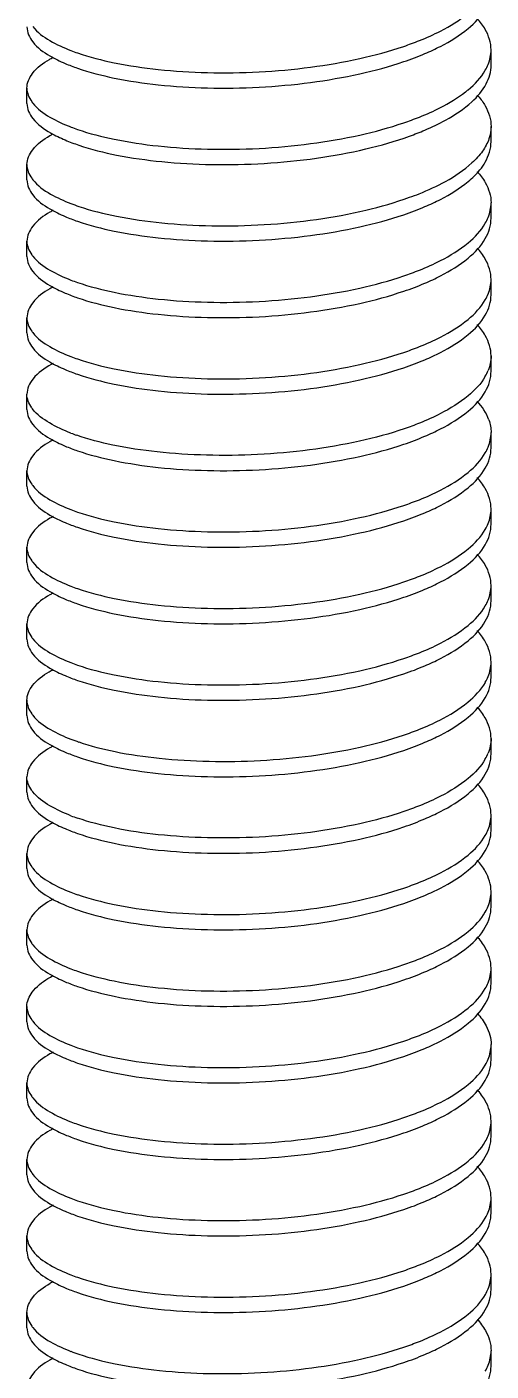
# Model space of a CAD drawing. Header units: millimetres. Extents: x 10368 to 13229, y -13270 to -11269.
# Drawn here: x 12336.65 to 12346.38, y -11446.88 to -11418.69 of the extents above; entities that cross this region are included whole.
import ezdxf

# ---------------------------------------------------------------- set-up
doc = ezdxf.new("R2010")
doc.units = ezdxf.units.MM

# ---------------------------------------------------------------- blocks, each defined once
blk = doc.blocks.new('u59')
at = {"color": 7, "linetype": 'Continuous'}
for p, q in [((-217.817, 844.669), (-217.817, 844.99)), ((-217.817, 844.669), (-217.817, 844.99)), ((-227.551, 843.867), (-227.551, 844.188)), ((-227.551, 843.867), (-227.551, 844.188)), ((-217.817, 843.065), (-217.817, 843.386)), ((-217.817, 843.065), (-217.817, 843.386)), ((-227.551, 842.262), (-227.551, 842.583)), ((-227.551, 842.262), (-227.551, 842.583)), ((-217.817, 841.46), (-217.817, 841.781)), ((-217.817, 841.46), (-217.817, 841.781)), ((-227.551, 840.657), (-227.551, 840.978)), ((-227.551, 840.657), (-227.551, 840.978)), ((-217.817, 839.855), (-217.817, 840.176)), ((-217.817, 839.855), (-217.817, 840.176)), ((-227.551, 839.053), (-227.551, 839.374)), ((-217.817, 838.25), (-217.817, 838.571)), ((-217.817, 838.25), (-217.817, 838.571)), ((-227.551, 837.448), (-227.551, 837.769)), ((-227.551, 837.448), (-227.551, 837.769)), ((-217.817, 836.645), (-217.817, 836.966)), ((-217.817, 836.645), (-217.817, 836.966)), ((-227.551, 835.843), (-227.551, 836.164)), ((-227.551, 835.843), (-227.551, 836.164)), ((-217.817, 835.041), (-217.817, 835.362)), ((-217.817, 835.041), (-217.817, 835.362)), ((-227.551, 834.238), (-227.551, 834.559)), ((-227.551, 834.238), (-227.551, 834.559)), ((-217.817, 833.436), (-217.817, 833.757)), ((-217.817, 833.436), (-217.817, 833.757)), ((-227.551, 832.633), (-227.551, 832.954)), ((-227.551, 832.633), (-227.551, 832.954)), ((-217.817, 831.831), (-217.817, 832.152)), ((-217.817, 831.831), (-217.817, 832.152)), ((-227.551, 831.029), (-227.551, 831.349)), ((-227.551, 831.029), (-227.551, 831.349)), ((-217.817, 830.226), (-217.817, 830.547)), ((-217.817, 830.226), (-217.817, 830.547)), ((-227.551, 829.424), (-227.551, 829.745)), ((-227.551, 829.424), (-227.551, 829.745)), ((-217.817, 828.621), (-217.817, 828.942)), ((-217.817, 828.621), (-217.817, 828.942)), ((-227.551, 827.819), (-227.551, 828.14)), ((-227.551, 827.819), (-227.551, 828.14)), ((-217.817, 827.016), (-217.817, 827.337)), ((-217.817, 827.016), (-217.817, 827.337)), ((-227.551, 826.214), (-227.551, 826.535)), ((-227.551, 826.214), (-227.551, 826.535)), ((-217.817, 825.412), (-217.817, 825.733)), ((-217.817, 825.412), (-217.817, 825.733)), ((-227.551, 824.609), (-227.551, 824.93)), ((-227.551, 824.609), (-227.551, 824.93)), ((-217.817, 823.807), (-217.817, 824.128)), ((-217.817, 823.807), (-217.817, 824.128)), ((-227.551, 823.004), (-227.551, 823.325)), ((-227.551, 823.004), (-227.551, 823.325)), ((-217.817, 822.202), (-217.817, 822.523)), ((-217.817, 822.202), (-217.817, 822.523)), ((-227.551, 821.4), (-227.551, 821.721)), ((-227.551, 821.4), (-227.551, 821.721)), ((-217.817, 820.597), (-217.817, 820.918)), ((-217.817, 820.597), (-217.817, 820.918)), ((-227.551, 819.795), (-227.551, 820.116)), ((-227.551, 819.795), (-227.551, 820.116)), ((-217.817, 818.992), (-217.817, 819.313)), ((-217.817, 818.992), (-217.817, 819.313)), ((-227.551, 818.19), (-227.551, 818.511)), ((-227.551, 818.19), (-227.551, 818.511)), ((-217.817, 817.388), (-217.817, 817.709)), ((-217.817, 817.388), (-217.817, 817.709))]:
    blk.add_line(p, q, dxfattribs=at)
for centre, radius, start, end in [((-225.077, 849.01), 4.321, 248.9634, 250.926), ((-218.842, 845.074), 1.038, 330.4827, 337.9797), ((-219.903, 846.094), 2.518, 307.9845, 309.5661), ((-219.199, 843.043), 1.48, 41.2585, 42.2978), ((-226.815, 844.343), 0.772, 214.6548, 217.3283), ((-225.077, 847.405), 4.321, 248.9634, 250.926), ((-226.808, 842.744), 0.781, 214.6498, 217.7252), ((-225.061, 845.844), 4.367, 248.9329, 251.3154), ((-218.842, 841.864), 1.038, 330.4827, 337.9797), ((-226.815, 841.133), 0.772, 214.6548, 217.3283), ((-225.077, 844.196), 4.321, 248.9634, 250.926), ((-218.842, 840.26), 1.038, 330.4827, 337.9797), ((-226.815, 839.528), 0.772, 214.6548, 217.3283), ((-225.669, 835.924), 2.824, 118.1948, 119.0508), ((-225.077, 842.591), 4.321, 248.9634, 250.926), ((-218.842, 838.655), 1.038, 330.5105, 337.9801), ((-226.821, 837.92), 0.765, 214.6608, 217.0501), ((-225.086, 840.964), 4.297, 248.9865, 250.6946), ((-218.842, 837.05), 1.038, 330.4827, 337.9797), ((-226.815, 836.319), 0.772, 214.6548, 217.3283), ((-225.077, 839.381), 4.321, 248.9634, 250.926), ((-218.842, 835.445), 1.038, 330.4827, 337.9797), ((-226.815, 834.714), 0.772, 214.6548, 217.3283), ((-225.077, 837.776), 4.321, 248.9634, 250.926), ((-218.842, 833.84), 1.038, 330.4827, 337.9797), ((-226.815, 833.109), 0.772, 214.6548, 217.3283), ((-225.077, 836.172), 4.321, 248.9634, 250.926), ((-218.841, 832.235), 1.036, 330.6274, 337.9823), ((-226.811, 831.507), 0.777, 214.6423, 217.4289), ((-225.066, 834.596), 4.352, 248.9373, 251.2529), ((-218.842, 830.631), 1.038, 330.4827, 337.9797), ((-226.815, 829.9), 0.772, 214.6548, 217.3283), ((-225.077, 832.962), 4.321, 248.9634, 250.926), ((-218.842, 829.026), 1.038, 330.4827, 337.9797), ((-226.815, 828.295), 0.772, 214.6548, 217.3283), ((-225.077, 831.357), 4.321, 248.9634, 250.926), ((-218.842, 827.421), 1.038, 330.4827, 337.9797), ((-226.815, 826.69), 0.772, 214.6548, 217.3283), ((-225.077, 829.752), 4.321, 248.9634, 250.926), ((-218.842, 825.816), 1.038, 330.4827, 337.9797), ((-226.815, 825.085), 0.772, 214.6548, 217.3283), ((-225.077, 828.148), 4.321, 248.9634, 250.926), ((-218.842, 824.211), 1.038, 330.4827, 337.9797), ((-226.815, 823.48), 0.772, 214.6548, 217.3283), ((-225.077, 826.543), 4.321, 248.9634, 250.926), ((-218.842, 822.607), 1.038, 330.4827, 337.9797), ((-226.815, 821.876), 0.772, 214.6548, 217.3283), ((-225.077, 824.938), 4.321, 248.9634, 250.926), ((-218.842, 821.002), 1.038, 330.4827, 337.9797), ((-226.815, 820.271), 0.772, 214.6548, 217.3283), ((-225.077, 823.333), 4.321, 248.9634, 250.926), ((-225.717, 816.769), 2.711, 118.2937, 119.7265), ((-218.839, 819.396), 1.035, 330.7044, 337.9836), ((-226.811, 818.669), 0.777, 214.6423, 217.4285), ((-225.066, 821.758), 4.352, 248.9373, 251.2527), ((-218.842, 817.792), 1.038, 330.4827, 337.9797)]:
    blk.add_arc(centre, radius, start, end, dxfattribs=at)
for points, start_tangent, end_tangent in [([(-219.32, 845.186), (-218.879, 845.385), (-218.299, 845.758), (-217.939, 846.167)], (0.928675, 0.370894), (0.491851, 0.87068)), ([(-219.206, 844.912), (-218.879, 845.064), (-218.299, 845.437), (-217.939, 845.846), (-217.817, 846.274)], (0.920435, 0.390896), (0, 1)), ([(-227.551, 845.472), (-227.429, 845.159), (-227.069, 844.864), (-226.75, 844.706)], (0, -1), (0.91985, -0.39227)), ([(-227.429, 845.48), (-227.069, 845.185), (-226.628, 844.978)], (0.606206, -0.795308), (0.933171, -0.359433)), ([(-217.817, 844.99), (-217.939, 845.418), (-218.109, 845.649)], (0, 1), (-0.676318, 0.73661)), ([(-226.489, 844.927), (-225.719, 844.721), (-224.796, 844.58), (-223.767, 844.514), (-222.684, 844.529), (-221.601, 844.628), (-220.572, 844.809), (-219.649, 845.064), (-219.32, 845.186)], (0.944934, -0.327262), (0.928675, 0.370894)), ([(-226.75, 844.706), (-226.489, 844.606), (-225.719, 844.4), (-224.796, 844.259), (-223.767, 844.193), (-222.684, 844.208), (-221.601, 844.307), (-220.572, 844.488), (-219.649, 844.743), (-219.206, 844.912)], (0.91985, -0.39227), (0.920435, 0.390896)), ([(-217.88, 844.685), (-217.817, 844.99)], (0.373855, 0.927487), (0, 1)), ([(-227.551, 844.188), (-227.432, 844.497), (-227.079, 844.79), (-227.002, 844.833)], (0, 1), (0.879927, 0.475108)), ([(-218.22, 843.902), (-217.919, 844.278), (-217.817, 844.669)], (0.736252, 0.676708), (0, 1)), ([(-218.299, 844.153), (-217.939, 844.563)], (0.770826, 0.637046), (0.491851, 0.87068)), ([(-227.551, 844.188), (-227.45, 843.904)], (0, -1), (0.568435, -0.822728)), ([(-219.32, 843.581), (-218.879, 843.781), (-218.353, 844.11)], (0.928675, 0.370894), (0.788114, 0.615529)), ([(-227.551, 843.867), (-227.426, 843.549), (-227.055, 843.251), (-226.75, 843.101)], (0, -1), (0.919824, -0.392332)), ([(-227.429, 843.875), (-227.069, 843.58), (-226.628, 843.373)], (0.606206, -0.795308), (0.933171, -0.359433)), ([(-219.206, 843.307), (-218.773, 843.516), (-218.22, 843.902)], (0.920598, 0.390511), (0.736252, 0.676708)), ([(-218.087, 844.019), (-217.939, 843.814)], (0.659412, -0.751782), (0.492631, -0.870238)), ([(-217.939, 843.814), (-217.817, 843.386)], (0.492631, -0.870238), (0, -1)), ([(-226.489, 843.322), (-225.719, 843.116), (-224.796, 842.975), (-223.767, 842.909), (-222.684, 842.924), (-221.601, 843.024), (-220.572, 843.204), (-219.649, 843.46), (-219.32, 843.581)], (0.944934, -0.327262), (0.928675, 0.370894)), ([(-227.551, 842.583), (-227.429, 842.896), (-227.069, 843.191), (-227.003, 843.228)], (0, 1), (0.880035, 0.47491)), ([(-226.75, 843.101), (-226.46, 842.991), (-225.669, 842.785), (-224.724, 842.646), (-223.674, 842.586), (-222.573, 842.61), (-221.478, 842.719), (-220.445, 842.912), (-219.527, 843.181), (-219.206, 843.307)], (0.919824, -0.392332), (0.920598, 0.390511)), ([(-217.817, 843.386), (-217.862, 843.124)], (0, -1), (-0.32717, -0.944966)), ([(-217.862, 843.124), (-217.997, 842.867)], (-0.32717, -0.944966), (-0.576996, -0.816747)), ([(-217.939, 842.637), (-217.817, 843.065)], (0.491851, 0.87068), (0, 1)), ([(-217.997, 842.867), (-218.22, 842.618)], (-0.576996, -0.816747), (-0.736252, -0.676708)), ([(-218.052, 842.472), (-217.939, 842.637)], (0.630487, 0.7762), (0.491851, 0.87068)), ([(-227.551, 842.583), (-227.45, 842.299)], (0, -1), (0.568287, -0.82283)), ([(-219.327, 841.973), (-218.773, 842.232), (-218.22, 842.618)], (0.929235, 0.369488), (0.736252, 0.676708)), ([(-219.206, 841.702), (-218.879, 841.855), (-218.299, 842.228), (-218.052, 842.472)], (0.920435, 0.390896), (0.630487, 0.7762)), ([(-218.109, 842.439), (-217.939, 842.208), (-217.817, 841.781)], (0.676318, -0.73661), (0, -1)), ([(-227.551, 842.262), (-227.429, 841.949), (-227.069, 841.655), (-226.75, 841.496)], (0, -1), (0.91985, -0.39227)), ([(-227.426, 842.266), (-227.055, 841.967), (-226.63, 841.769)], (0.611634, -0.791141), (0.932904, -0.360124)), ([(-226.46, 841.707), (-225.669, 841.501), (-224.724, 841.362), (-223.674, 841.302), (-222.573, 841.326), (-221.478, 841.436), (-220.445, 841.628), (-219.527, 841.898), (-219.327, 841.973)], (0.94707, -0.321027), (0.929235, 0.369488)), ([(-227.002, 841.623), (-227.069, 841.586), (-227.429, 841.291), (-227.551, 840.978)], (-0.880227, -0.474553), (0, -1)), ([(-226.75, 841.496), (-226.489, 841.396), (-225.719, 841.19), (-224.796, 841.049), (-223.767, 840.983), (-222.684, 840.999), (-221.601, 841.098), (-220.572, 841.278), (-219.649, 841.534), (-219.206, 841.702)], (0.91985, -0.39227), (0.920435, 0.390896)), ([(-217.88, 841.475), (-217.817, 841.781)], (0.373855, 0.927487), (0, 1)), ([(-219.32, 840.371), (-218.879, 840.571), (-218.299, 840.944), (-217.939, 841.353)], (0.928675, 0.370894), (0.491851, 0.87068)), ([(-219.206, 840.097), (-218.879, 840.25), (-218.299, 840.623), (-217.939, 841.032), (-217.817, 841.46)], (0.920435, 0.390896), (0, 1)), ([(-227.551, 840.978), (-227.45, 840.694)], (0, -1), (0.568435, -0.822728)), ([(-227.551, 840.657), (-227.429, 840.344), (-227.069, 840.05), (-226.75, 839.891)], (0, -1), (0.91985, -0.39227)), ([(-227.429, 840.665), (-227.069, 840.371), (-226.628, 840.163)], (0.606206, -0.795308), (0.933171, -0.359433)), ([(-217.817, 840.176), (-217.939, 840.604), (-218.109, 840.835)], (0, 1), (-0.676318, 0.73661)), ([(-226.75, 839.891), (-226.489, 839.791), (-225.719, 839.585), (-224.796, 839.444), (-223.767, 839.378), (-222.684, 839.394), (-221.601, 839.493), (-220.572, 839.673), (-219.649, 839.929), (-219.206, 840.097)], (0.91985, -0.39227), (0.920435, 0.390896)), ([(-226.489, 840.112), (-225.719, 839.906), (-224.796, 839.765), (-223.767, 839.699), (-222.684, 839.715), (-221.601, 839.814), (-220.572, 839.994), (-219.649, 840.25), (-219.32, 840.371)], (0.944934, -0.327262), (0.928675, 0.370894)), ([(-217.88, 839.87), (-217.817, 840.176)], (0.373855, 0.927487), (0, 1)), ([(-227.002, 840.019), (-227.069, 839.981), (-227.429, 839.687), (-227.551, 839.374)], (-0.880227, -0.474553), (0, -1)), ([(-219.206, 838.492), (-218.879, 838.645), (-218.299, 839.018), (-217.939, 839.427), (-217.817, 839.855)], (0.920435, 0.390896), (0, 1)), ([(-219.32, 838.766), (-218.879, 838.966), (-218.299, 839.339), (-217.939, 839.748)], (0.928675, 0.370894), (0.491851, 0.87068)), ([(-227.551, 839.374), (-227.45, 839.09)], (0, -1), (0.568435, -0.822728)), ([(-227.551, 839.053), (-227.429, 838.739), (-227.069, 838.445), (-226.75, 838.287)], (0, -1), (0.91985, -0.39227)), ([(-227.429, 839.06), (-227.069, 838.766), (-226.628, 838.558)], (0.606206, -0.795308), (0.933171, -0.359433)), ([(-217.817, 838.571), (-217.939, 838.999), (-218.109, 839.23)], (0, 1), (-0.676318, 0.73661)), ([(-226.489, 838.508), (-225.719, 838.301), (-224.796, 838.16), (-223.767, 838.094), (-222.684, 838.11), (-221.601, 838.209), (-220.572, 838.39), (-219.649, 838.645), (-219.32, 838.766)], (0.944934, -0.327262), (0.928675, 0.370894)), ([(-226.75, 838.287), (-226.489, 838.187), (-225.719, 837.98), (-224.796, 837.839), (-223.767, 837.773), (-222.684, 837.789), (-221.601, 837.888), (-220.572, 838.069), (-219.649, 838.324), (-219.206, 838.492)], (0.91985, -0.39227), (0.920435, 0.390896)), ([(-217.817, 838.571), (-217.88, 838.266)], (0, -1), (-0.373855, -0.927487)), ([(-227.04, 838.393), (-227.422, 838.091), (-227.551, 837.769)], (-0.874174, -0.485613), (0, -1)), ([(-217.939, 838.144), (-218.301, 837.733), (-218.875, 837.363), (-219.32, 837.161)], (-0.491432, -0.870916), (-0.928716, -0.370792)), ([(-219.206, 836.888), (-218.879, 837.04), (-218.299, 837.413), (-217.939, 837.822), (-217.817, 838.25)], (0.920435, 0.390896), (0, 1)), ([(-227.45, 837.485), (-227.551, 837.769)], (-0.568566, 0.822637), (0, 1)), ([(-217.862, 837.228), (-218.111, 837.625)], (-0.328647, 0.944453), (-0.673652, 0.739048)), ([(-227.551, 837.448), (-227.429, 837.135), (-227.069, 836.84), (-226.75, 836.682)], (0, -1), (0.91985, -0.39227)), ([(-226.627, 836.953), (-227.079, 837.167), (-227.432, 837.459)], (-0.933355, 0.358955), (-0.602377, 0.798212)), ([(-219.32, 837.161), (-219.637, 837.044), (-220.575, 836.784), (-221.628, 836.601), (-222.715, 836.504), (-223.784, 836.49), (-224.82, 836.558), (-225.748, 836.702), (-226.507, 836.909)], (-0.928716, -0.370792), (-0.94364, 0.330974)), ([(-217.862, 837.228), (-217.828, 837.097), (-217.817, 836.966)], (0.328647, -0.944453), (0, -1)), ([(-227.002, 836.809), (-227.069, 836.772), (-227.429, 836.477), (-227.551, 836.164)], (-0.880227, -0.474553), (0, -1)), ([(-226.75, 836.682), (-226.489, 836.582), (-225.719, 836.376), (-224.796, 836.234), (-223.767, 836.169), (-222.684, 836.184), (-221.601, 836.283), (-220.572, 836.464), (-219.649, 836.719), (-219.206, 836.888)], (0.91985, -0.39227), (0.920435, 0.390896)), ([(-217.88, 836.661), (-217.817, 836.966)], (0.373855, 0.927487), (0, 1)), ([(-219.32, 835.557), (-218.879, 835.756), (-218.299, 836.129), (-217.939, 836.539)], (0.928675, 0.370894), (0.491851, 0.87068)), ([(-219.206, 835.283), (-218.879, 835.435), (-218.299, 835.808), (-217.939, 836.218), (-217.817, 836.645)], (0.920435, 0.390896), (0, 1)), ([(-227.551, 836.164), (-227.45, 835.88)], (0, -1), (0.568435, -0.822728)), ([(-217.817, 835.362), (-217.939, 835.789), (-218.109, 836.02)], (0, 1), (-0.676318, 0.73661)), ([(-227.551, 835.843), (-227.429, 835.53), (-227.069, 835.235), (-226.75, 835.077)], (0, -1), (0.91985, -0.39227)), ([(-227.429, 835.851), (-227.069, 835.556), (-226.628, 835.349)], (0.606206, -0.795308), (0.933171, -0.359433)), ([(-226.489, 835.298), (-225.719, 835.092), (-224.796, 834.951), (-223.767, 834.885), (-222.684, 834.9), (-221.601, 834.999), (-220.572, 835.18), (-219.649, 835.436), (-219.32, 835.557)], (0.944934, -0.327262), (0.928675, 0.370894)), ([(-217.88, 835.056), (-217.817, 835.362)], (0.373855, 0.927487), (0, 1)), ([(-227.002, 835.204), (-227.069, 835.167), (-227.429, 834.872), (-227.551, 834.559)], (-0.880227, -0.474553), (0, -1)), ([(-226.75, 835.077), (-226.489, 834.977), (-225.719, 834.771), (-224.796, 834.63), (-223.767, 834.564), (-222.684, 834.579), (-221.601, 834.679), (-220.572, 834.859), (-219.649, 835.115), (-219.206, 835.283)], (0.91985, -0.39227), (0.920435, 0.390896)), ([(-219.206, 833.678), (-218.879, 833.831), (-218.299, 834.204), (-217.939, 834.613), (-217.817, 835.041)], (0.920435, 0.390896), (0, 1)), ([(-219.32, 833.952), (-218.879, 834.152), (-218.299, 834.525), (-217.939, 834.934)], (0.928675, 0.370894), (0.491851, 0.87068)), ([(-227.551, 834.559), (-227.45, 834.275)], (0, -1), (0.568435, -0.822728)), ([(-227.551, 834.238), (-227.429, 833.925), (-227.069, 833.63), (-226.75, 833.472)], (0, -1), (0.91985, -0.39227)), ([(-227.429, 834.246), (-227.069, 833.951), (-226.628, 833.744)], (0.606206, -0.795308), (0.933171, -0.359433)), ([(-217.817, 833.757), (-217.939, 834.184), (-218.109, 834.415)], (0, 1), (-0.676318, 0.73661)), ([(-226.489, 833.693), (-225.719, 833.487), (-224.796, 833.346), (-223.767, 833.28), (-222.684, 833.296), (-221.601, 833.395), (-220.572, 833.575), (-219.649, 833.831), (-219.32, 833.952)], (0.944934, -0.327262), (0.928675, 0.370894)), ([(-226.75, 833.472), (-226.489, 833.372), (-225.719, 833.166), (-224.796, 833.025), (-223.767, 832.959), (-222.684, 832.975), (-221.601, 833.074), (-220.572, 833.254), (-219.649, 833.51), (-219.206, 833.678)], (0.91985, -0.39227), (0.920435, 0.390896)), ([(-217.88, 833.451), (-217.817, 833.757)], (0.373855, 0.927487), (0, 1)), ([(-227.002, 833.599), (-227.069, 833.562), (-227.429, 833.267), (-227.551, 832.954)], (-0.880227, -0.474553), (0, -1)), ([(-219.32, 832.347), (-218.879, 832.547), (-218.299, 832.92), (-217.939, 833.329)], (0.928675, 0.370894), (0.491851, 0.87068)), ([(-219.206, 832.073), (-218.879, 832.226), (-218.299, 832.599), (-217.939, 833.008), (-217.817, 833.436)], (0.920435, 0.390896), (0, 1)), ([(-227.551, 832.954), (-227.45, 832.67)], (0, -1), (0.568435, -0.822728)), ([(-217.817, 832.152), (-217.939, 832.58), (-218.109, 832.811)], (0, 1), (-0.676318, 0.73661)), ([(-227.551, 832.633), (-227.429, 832.32), (-227.069, 832.026), (-226.75, 831.867)], (0, -1), (0.91985, -0.39227)), ([(-227.429, 832.641), (-227.069, 832.347), (-226.628, 832.139)], (0.606206, -0.795308), (0.933171, -0.359433)), ([(-226.489, 832.088), (-225.719, 831.882), (-224.796, 831.741), (-223.767, 831.675), (-222.684, 831.691), (-221.601, 831.79), (-220.572, 831.97), (-219.649, 832.226), (-219.32, 832.347)], (0.944934, -0.327262), (0.928675, 0.370894)), ([(-227.551, 831.349), (-227.433, 831.658), (-227.082, 831.949), (-227.002, 831.995)], (0, 1), (0.879825, 0.475298)), ([(-226.75, 831.867), (-226.489, 831.767), (-225.719, 831.561), (-224.796, 831.42), (-223.767, 831.354), (-222.684, 831.37), (-221.601, 831.469), (-220.572, 831.649), (-219.649, 831.905), (-219.206, 832.073)], (0.91985, -0.39227), (0.920435, 0.390896)), ([(-217.88, 831.846), (-217.817, 832.152)], (0.373859, 0.927485), (0, 1)), ([(-219.32, 830.742), (-218.89, 830.936), (-218.303, 831.312), (-217.937, 831.726)], (0.928627, 0.371015), (0.489682, 0.871901)), ([(-219.206, 830.468), (-218.879, 830.621), (-218.299, 830.994), (-217.939, 831.403), (-217.817, 831.831)], (0.920435, 0.390896), (0, 1)), ([(-227.551, 831.349), (-227.45, 831.066)], (0, -1), (0.568233, -0.822868)), ([(-217.817, 830.547), (-217.942, 830.981), (-218.109, 831.206)], (0, 1), (-0.67598, 0.73692)), ([(-227.551, 831.029), (-227.429, 830.715), (-227.069, 830.421), (-226.75, 830.263)], (0, -1), (0.91985, -0.39227)), ([(-227.428, 831.035), (-227.057, 830.735), (-226.63, 830.535)], (0.607581, -0.794258), (0.932947, -0.360015)), ([(-226.465, 830.475), (-225.7, 830.273), (-224.774, 830.134), (-223.732, 830.07), (-222.652, 830.088), (-221.581, 830.188), (-220.566, 830.367), (-219.653, 830.62), (-219.32, 830.742)], (0.946732, -0.322024), (0.928627, 0.371015)), ([(-217.817, 830.547), (-217.88, 830.242)], (0, -1), (-0.373855, -0.927487)), ([(-227.002, 830.39), (-227.069, 830.352), (-227.429, 830.058), (-227.551, 829.745)], (-0.880227, -0.474553), (0, -1)), ([(-226.75, 830.263), (-226.489, 830.163), (-225.719, 829.956), (-224.796, 829.815), (-223.767, 829.749), (-222.684, 829.765), (-221.601, 829.864), (-220.572, 830.045), (-219.649, 830.3), (-219.206, 830.468)], (0.91985, -0.39227), (0.920435, 0.390896)), ([(-219.206, 828.864), (-218.879, 829.016), (-218.299, 829.389), (-217.939, 829.798), (-217.817, 830.226)], (0.920435, 0.390896), (0, 1)), ([(-217.939, 830.119), (-218.299, 829.71), (-218.879, 829.337), (-219.32, 829.137)], (-0.491851, -0.87068), (-0.928675, -0.370894)), ([(-227.45, 829.461), (-227.551, 829.745)], (-0.568435, 0.822728), (0, 1)), ([(-227.551, 829.424), (-227.429, 829.111), (-227.069, 828.816), (-226.75, 828.658)], (0, -1), (0.91985, -0.39227)), ([(-226.628, 828.929), (-227.069, 829.137), (-227.429, 829.432)], (-0.933171, 0.359433), (-0.606206, 0.795308)), ([(-217.817, 828.942), (-217.939, 829.37), (-218.109, 829.601)], (0, 1), (-0.676318, 0.73661)), ([(-219.32, 829.137), (-219.649, 829.016), (-220.572, 828.761), (-221.601, 828.58), (-222.684, 828.481), (-223.767, 828.466), (-224.796, 828.531), (-225.719, 828.672), (-226.489, 828.879)], (-0.928675, -0.370894), (-0.944934, 0.327262)), ([(-226.75, 828.658), (-226.489, 828.558), (-225.719, 828.351), (-224.796, 828.21), (-223.767, 828.145), (-222.684, 828.16), (-221.601, 828.259), (-220.572, 828.44), (-219.649, 828.695), (-219.206, 828.864)], (0.91985, -0.39227), (0.920435, 0.390896)), ([(-217.88, 828.637), (-217.817, 828.942)], (0.373855, 0.927487), (0, 1)), ([(-227.002, 828.785), (-227.069, 828.748), (-227.429, 828.453), (-227.551, 828.14)], (-0.880227, -0.474553), (0, -1)), ([(-219.206, 827.259), (-218.879, 827.411), (-218.299, 827.784), (-217.939, 828.194), (-217.817, 828.621)], (0.920435, 0.390896), (0, 1)), ([(-219.32, 827.533), (-218.879, 827.732), (-218.299, 828.105), (-217.939, 828.515)], (0.928675, 0.370894), (0.491851, 0.87068)), ([(-227.551, 828.14), (-227.45, 827.856)], (0, -1), (0.568435, -0.822728)), ([(-217.817, 827.337), (-217.939, 827.765), (-218.109, 827.996)], (0, 1), (-0.676318, 0.73661)), ([(-227.551, 827.819), (-227.429, 827.506), (-227.069, 827.211), (-226.75, 827.053)], (0, -1), (0.91985, -0.39227)), ([(-227.429, 827.827), (-227.069, 827.532), (-226.628, 827.325)], (0.606206, -0.795308), (0.933171, -0.359433)), ([(-226.489, 827.274), (-225.719, 827.068), (-224.796, 826.927), (-223.767, 826.861), (-222.684, 826.876), (-221.601, 826.975), (-220.572, 827.156), (-219.649, 827.411), (-219.32, 827.533)], (0.944934, -0.327262), (0.928675, 0.370894)), ([(-227.002, 827.18), (-227.069, 827.143), (-227.429, 826.848), (-227.551, 826.535)], (-0.880227, -0.474553), (0, -1)), ([(-226.75, 827.053), (-226.489, 826.953), (-225.719, 826.747), (-224.796, 826.606), (-223.767, 826.54), (-222.684, 826.555), (-221.601, 826.654), (-220.572, 826.835), (-219.649, 827.091), (-219.206, 827.259)], (0.91985, -0.39227), (0.920435, 0.390896)), ([(-217.88, 827.032), (-217.817, 827.337)], (0.373855, 0.927487), (0, 1)), ([(-219.32, 825.928), (-218.879, 826.128), (-218.299, 826.501), (-217.939, 826.91)], (0.928675, 0.370894), (0.491851, 0.87068)), ([(-219.206, 825.654), (-218.879, 825.807), (-218.299, 826.18), (-217.939, 826.589), (-217.817, 827.016)], (0.920435, 0.390896), (0, 1)), ([(-227.551, 826.535), (-227.45, 826.251)], (0, -1), (0.568435, -0.822728)), ([(-217.817, 825.733), (-217.939, 826.16), (-218.109, 826.391)], (0, 1), (-0.676318, 0.73661)), ([(-227.551, 826.214), (-227.429, 825.901), (-227.069, 825.606), (-226.75, 825.448)], (0, -1), (0.91985, -0.39227)), ([(-227.429, 826.222), (-227.069, 825.927), (-226.628, 825.72)], (0.606206, -0.795308), (0.933171, -0.359433)), ([(-226.489, 825.669), (-225.719, 825.463), (-224.796, 825.322), (-223.767, 825.256), (-222.684, 825.272), (-221.601, 825.371), (-220.572, 825.551), (-219.649, 825.807), (-219.32, 825.928)], (0.944934, -0.327262), (0.928675, 0.370894)), ([(-217.88, 825.427), (-217.817, 825.733)], (0.373855, 0.927487), (0, 1)), ([(-227.551, 824.93), (-227.442, 825.227), (-227.11, 825.513), (-227, 825.576)], (0, 1), (0.879165, 0.476518)), ([(-226.75, 825.448), (-226.489, 825.348), (-225.719, 825.142), (-224.796, 825.001), (-223.767, 824.935), (-222.684, 824.951), (-221.601, 825.05), (-220.572, 825.23), (-219.649, 825.486), (-219.206, 825.654)], (0.91985, -0.39227), (0.920435, 0.390896)), ([(-219.32, 824.323), (-218.879, 824.523), (-218.299, 824.896), (-217.939, 825.305)], (0.928675, 0.370894), (0.491851, 0.87068)), ([(-219.206, 824.049), (-218.879, 824.202), (-218.299, 824.575), (-217.939, 824.984), (-217.817, 825.412)], (0.920435, 0.390896), (0, 1)), ([(-227.551, 824.93), (-227.45, 824.646)], (0, -1), (0.568435, -0.822728)), ([(-227.551, 824.609), (-227.429, 824.296), (-227.069, 824.002), (-226.75, 823.843)], (0, -1), (0.91985, -0.39227)), ([(-227.429, 824.617), (-227.069, 824.323), (-226.628, 824.115)], (0.606206, -0.795308), (0.933171, -0.359433)), ([(-218.11, 824.787), (-217.919, 824.519), (-217.817, 824.128)], (0.677406, -0.735609), (0, -1)), ([(-226.489, 824.064), (-225.719, 823.858), (-224.796, 823.717), (-223.767, 823.651), (-222.684, 823.667), (-221.601, 823.766), (-220.572, 823.946), (-219.649, 824.202), (-219.32, 824.323)], (0.944934, -0.327262), (0.928675, 0.370894)), ([(-226.75, 823.843), (-226.489, 823.743), (-225.719, 823.537), (-224.796, 823.396), (-223.767, 823.33), (-222.684, 823.346), (-221.601, 823.445), (-220.572, 823.625), (-219.649, 823.881), (-219.206, 824.049)], (0.91985, -0.39227), (0.920435, 0.390896)), ([(-217.88, 823.822), (-217.817, 824.128)], (0.373855, 0.927487), (0, 1)), ([(-227.002, 823.971), (-227.069, 823.933), (-227.429, 823.639), (-227.551, 823.325)], (-0.880227, -0.474553), (0, -1)), ([(-219.206, 822.444), (-218.879, 822.597), (-218.299, 822.97), (-217.939, 823.379), (-217.817, 823.807)], (0.920435, 0.390896), (0, 1)), ([(-219.32, 822.718), (-218.879, 822.918), (-218.299, 823.291), (-217.939, 823.7)], (0.928675, 0.370894), (0.491851, 0.87068)), ([(-227.551, 823.325), (-227.45, 823.041)], (0, -1), (0.568435, -0.822728)), ([(-217.817, 822.523), (-217.939, 822.951), (-218.109, 823.182)], (0, 1), (-0.676318, 0.73661)), ([(-227.551, 823.004), (-227.429, 822.691), (-227.069, 822.397), (-226.75, 822.239)], (0, -1), (0.91985, -0.39227)), ([(-227.429, 823.012), (-227.069, 822.718), (-226.628, 822.51)], (0.606206, -0.795308), (0.933171, -0.359433)), ([(-226.489, 822.459), (-225.719, 822.253), (-224.796, 822.112), (-223.767, 822.046), (-222.684, 822.062), (-221.601, 822.161), (-220.572, 822.341), (-219.649, 822.597), (-219.32, 822.718)], (0.944934, -0.327262), (0.928675, 0.370894)), ([(-227.002, 822.366), (-227.069, 822.328), (-227.429, 822.034), (-227.551, 821.721)], (-0.880227, -0.474553), (0, -1)), ([(-226.75, 822.239), (-226.489, 822.138), (-225.719, 821.932), (-224.796, 821.791), (-223.767, 821.725), (-222.684, 821.741), (-221.601, 821.84), (-220.572, 822.02), (-219.649, 822.276), (-219.206, 822.444)], (0.91985, -0.39227), (0.920435, 0.390896)), ([(-217.88, 822.217), (-217.817, 822.523)], (0.373855, 0.927487), (0, 1)), ([(-219.32, 821.113), (-218.879, 821.313), (-218.299, 821.686), (-217.939, 822.095)], (0.928675, 0.370894), (0.491851, 0.87068)), ([(-219.206, 820.839), (-218.879, 820.992), (-218.299, 821.365), (-217.939, 821.774), (-217.817, 822.202)], (0.920435, 0.390896), (0, 1)), ([(-227.551, 821.721), (-227.45, 821.437)], (0, -1), (0.568435, -0.822728)), ([(-217.817, 820.918), (-217.939, 821.346), (-218.109, 821.577)], (0, 1), (-0.676318, 0.73661)), ([(-227.551, 821.4), (-227.429, 821.087), (-227.069, 820.792), (-226.75, 820.634)], (0, -1), (0.91985, -0.39227)), ([(-227.429, 821.407), (-227.069, 821.113), (-226.628, 820.905)], (0.606206, -0.795308), (0.933171, -0.359433)), ([(-226.489, 820.855), (-225.719, 820.648), (-224.796, 820.507), (-223.767, 820.442), (-222.684, 820.457), (-221.601, 820.556), (-220.572, 820.737), (-219.649, 820.992), (-219.32, 821.113)], (0.944934, -0.327262), (0.928675, 0.370894)), ([(-227.002, 820.761), (-227.069, 820.723), (-227.429, 820.429), (-227.551, 820.116)], (-0.880227, -0.474553), (0, -1)), ([(-226.75, 820.634), (-226.489, 820.534), (-225.719, 820.327), (-224.796, 820.186), (-223.767, 820.121), (-222.684, 820.136), (-221.601, 820.235), (-220.572, 820.416), (-219.649, 820.671), (-219.206, 820.839)], (0.91985, -0.39227), (0.920435, 0.390896)), ([(-217.88, 820.613), (-217.817, 820.918)], (0.373855, 0.927487), (0, 1)), ([(-219.32, 819.509), (-218.879, 819.708), (-218.299, 820.081), (-217.939, 820.49)], (0.928675, 0.370894), (0.491851, 0.87068)), ([(-219.206, 819.235), (-218.879, 819.387), (-218.299, 819.76), (-217.939, 820.169), (-217.817, 820.597)], (0.920435, 0.390896), (0, 1)), ([(-227.551, 820.116), (-227.45, 819.832)], (0, -1), (0.568435, -0.822728)), ([(-227.551, 819.795), (-227.429, 819.482), (-227.069, 819.187), (-226.75, 819.029)], (0, -1), (0.91985, -0.39227)), ([(-227.429, 819.803), (-227.069, 819.508), (-226.628, 819.301)], (0.606206, -0.795308), (0.933171, -0.359433)), ([(-217.817, 819.313), (-217.939, 819.741), (-218.109, 819.972)], (0, 1), (-0.676318, 0.73661)), ([(-226.75, 819.029), (-226.489, 818.929), (-225.719, 818.723), (-224.796, 818.582), (-223.767, 818.516), (-222.684, 818.531), (-221.601, 818.63), (-220.572, 818.811), (-219.649, 819.066), (-219.206, 819.235)], (0.91985, -0.39227), (0.920435, 0.390896)), ([(-226.489, 819.25), (-225.719, 819.044), (-224.796, 818.903), (-223.767, 818.837), (-222.684, 818.852), (-221.601, 818.951), (-220.572, 819.132), (-219.649, 819.387), (-219.32, 819.509)], (0.944934, -0.327262), (0.928675, 0.370894)), ([(-217.88, 819.008), (-217.817, 819.313)], (0.373867, 0.927482), (0, 1)), ([(-227.551, 818.511), (-227.427, 818.826), (-227.062, 819.123)], (0, 1), (0.868355, 0.495942)), ([(-219.206, 817.63), (-218.879, 817.783), (-218.299, 818.156), (-217.939, 818.565), (-217.817, 818.992)], (0.920435, 0.390896), (0, 1)), ([(-219.32, 817.904), (-218.884, 818.101), (-218.299, 818.476), (-217.937, 818.889)], (0.928657, 0.370939), (0.488533, 0.872546)), ([(-227.551, 818.511), (-227.45, 818.227)], (0, -1), (0.568233, -0.822868)), ([(-227.551, 818.19), (-227.429, 817.877), (-227.069, 817.582), (-226.75, 817.424)], (0, -1), (0.91985, -0.39227)), ([(-227.428, 818.197), (-227.057, 817.896), (-226.63, 817.696)], (0.607576, -0.794262), (0.932947, -0.360015)), ([(-218.109, 818.367), (-217.936, 818.132), (-217.817, 817.709)], (0.676543, -0.736403), (0, -1)), ([(-226.465, 817.637), (-225.699, 817.435), (-224.769, 817.295), (-223.724, 817.231), (-222.643, 817.25), (-221.573, 817.35), (-220.559, 817.53), (-219.646, 817.784), (-219.32, 817.904)], (0.94673, -0.322028), (0.928657, 0.370939)), ([(-227.002, 817.551), (-227.069, 817.514), (-227.429, 817.219), (-227.551, 816.906)], (-0.880227, -0.474553), (0, -1)), ([(-226.75, 817.424), (-226.489, 817.324), (-225.719, 817.118), (-224.796, 816.977), (-223.767, 816.911), (-222.684, 816.927), (-221.601, 817.026), (-220.572, 817.206), (-219.649, 817.462), (-219.206, 817.63)], (0.91985, -0.39227), (0.920435, 0.390896)), ([(-217.88, 817.403), (-217.817, 817.709)], (0.373855, 0.927487), (0, 1)), ([(-219.206, 816.025), (-218.879, 816.178), (-218.299, 816.551), (-217.939, 816.96), (-217.817, 817.388)], (0.920435, 0.390896), (0, 1))]:
    blk.add_spline(points, degree=3, dxfattribs=dict(at, start_tangent=start_tangent, end_tangent=end_tangent))

msp = doc.modelspace()

# ---------------------------------------------------------------- block references
msp.add_blockref('u59', (12564.199, -12264.161))

doc.saveas('drawing.dxf')
